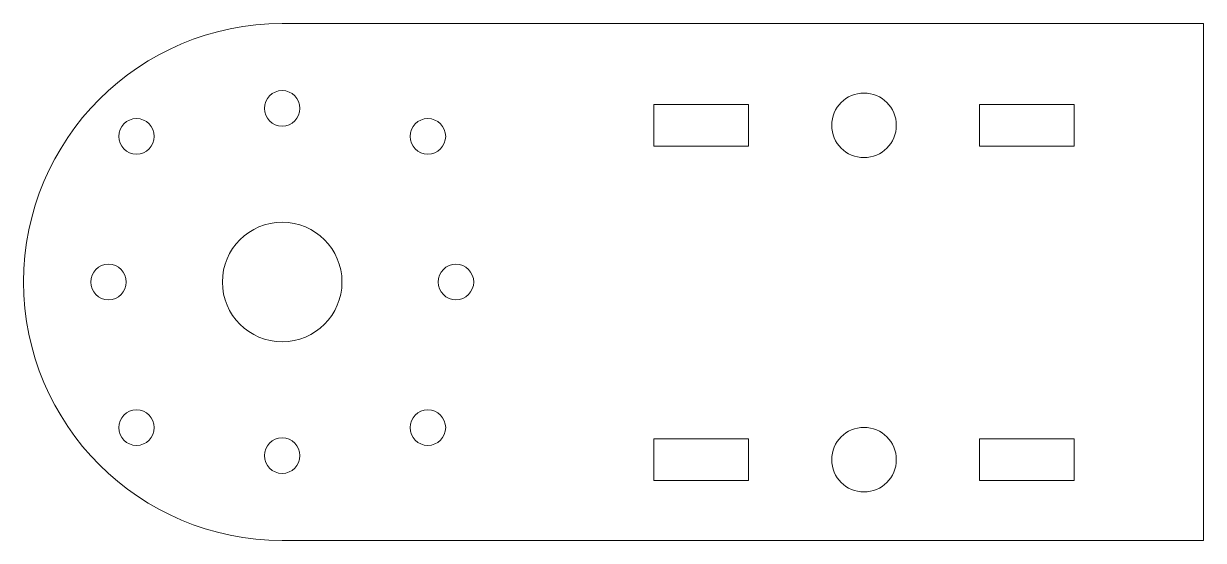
# Model space of a CAD drawing. Header units: millimetres. Extents: x 3 to 76, y 0 to 32.
import ezdxf

# ---------------------------------------------------------------- set-up
doc = ezdxf.new("R2010")
doc.units = ezdxf.units.MM

msp = doc.modelspace()

# ---------------------------------------------------------------- linework, layer by layer
at = {"color": 7, "linetype": 'Continuous', "lineweight": 15}
for p, q in [((76, 32), (19, 32)), ((76, 0), (76, 32)), ((47.85, 27), (42, 27)), ((42, 27), (42, 24.4)), ((47.85, 24.4), (47.85, 27)), ((68, 27), (62.15, 27)), ((62.15, 27), (62.15, 24.4)), ((68, 24.4), (68, 27)), ((42, 24.4), (47.85, 24.4)), ((62.15, 24.4), (68, 24.4)), ((42, 6.3), (42, 3.7)), ((47.85, 6.3), (42, 6.3)), ((47.85, 3.7), (47.85, 6.3)), ((68, 6.3), (62.15, 6.3)), ((62.15, 6.3), (62.15, 3.7)), ((68, 3.7), (68, 6.3)), ((42, 3.7), (47.85, 3.7)), ((62.15, 3.7), (68, 3.7)), ((19, 0), (76, 0))]:
    msp.add_line(p, q, dxfattribs=at)
for centre, radius in [((19, 26.75), 1.1), ((55, 25.7), 2), ((9.984, 25.016), 1.1), ((28.016, 25.016), 1.1), ((19, 16), 3.7), ((8.25, 16), 1.1), ((29.75, 16), 1.1), ((9.984, 6.984), 1.1), ((28.016, 6.984), 1.1), ((55, 5), 2), ((19, 5.25), 1.1)]:
    msp.add_circle(centre, radius, dxfattribs=at)
msp.add_arc((19, 16), 16, 90, 270, dxfattribs=at)

doc.saveas('drawing.dxf')
